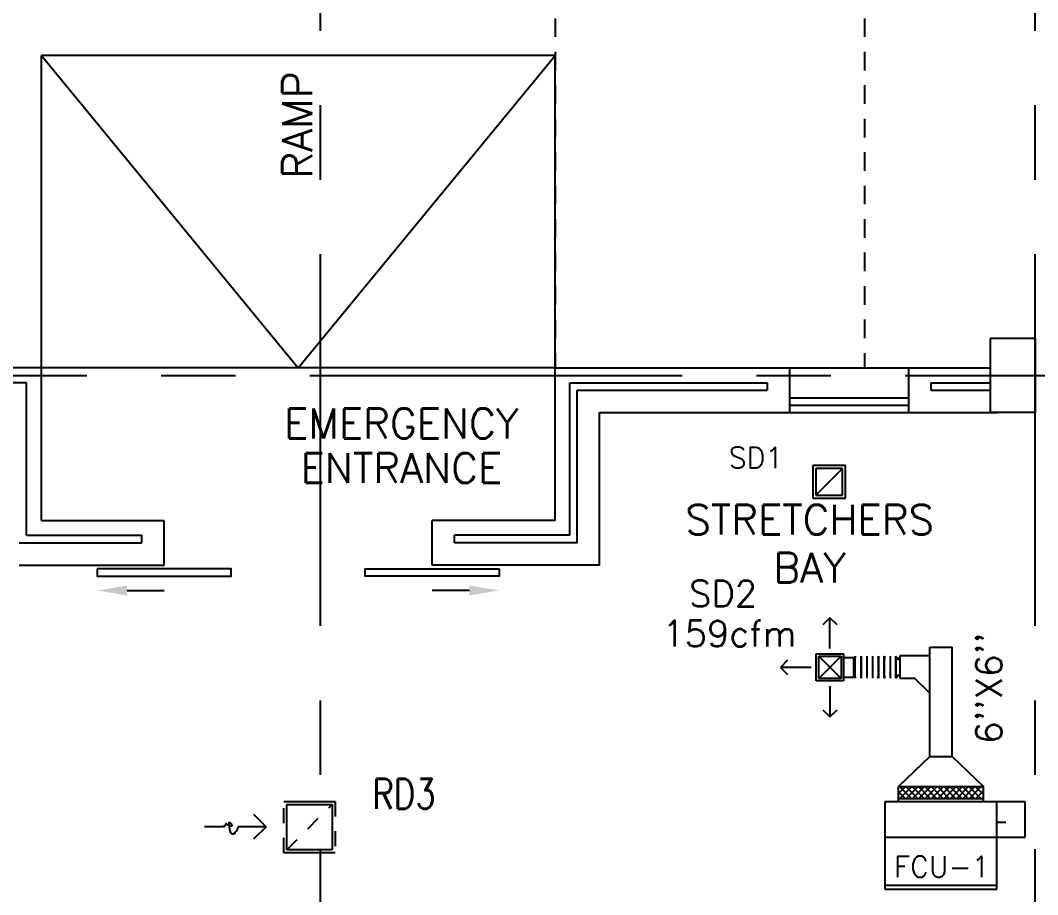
# Model space of a CAD drawing. Extents: x 417866230.2 to 417866327.8, y 43498045.5 to 43498135.4.
# Drawn here: x 417866277 to 417866283.83, y 43498118.43 to 43498124.31 of the extents above; entities that cross this region are included whole.
import ezdxf
from ezdxf.enums import TextEntityAlignment as Align

# ---------------------------------------------------------------- set-up
doc = ezdxf.new("R2010")
doc.units = 0
doc.header["$MEASUREMENT"] = 0
for name, pattern in [('CENTERX2', [4, 2.5, -0.5, 0.5, -0.5]), ('HIDDEN', [0.375, 0.25, -0.125]), ('HIDDEN2', [0.1875, 0.125, -0.0625])]:
    doc.linetypes.add(name, pattern=pattern)
doc.layers.get('0').update_dxf_attribs({"linetype": 'CONTINUOUS'})
for name, color, linetype in [('AXES', 11, 'CENTERX2'), ('COL', 9, 'CONTINUOUS'), ('DOOR', 9, 'CONTINUOUS'), ('DUCT', 6, 'CONTINUOUS'), ('FCU', 6, 'CONTINUOUS'), ('HAT', 12, 'CONTINUOUS'), ('HIDDEN', 9, 'HIDDEN2'), ('INSUL', 9, 'CONTINUOUS'), ('M-AC-FLEX', 3, 'CONTINUOUS'), ('M-EGU.', 2, 'CONTINUOUS'), ('RM-NAME', 9, 'CONTINUOUS'), ('SCD', 2, 'CONTINUOUS'), ('SLOPE', 9, 'CONTINUOUS'), ('WALL', 4, 'CONTINUOUS'), ('WIN', 9, 'CONTINUOUS')]:
    doc.layers.add(name, color=color, linetype=linetype)
doc.styles.add('ROMANS', font='ROMANS.shx', dxfattribs={"width": 0.6})

# ---------------------------------------------------------------- blocks, each defined once
blk = doc.blocks.new('RM1')
at = {"layer": 'RM-NAME', "style": 'ROMANS'}
for tag, p in [('ROOMNAME1', (0, 323.8)), ('ROOMNAME2', (0, 0))]:
    blk.add_attdef(tag, text='', height=200, dxfattribs=at).set_placement(p, align=Align.MIDDLE)
blk = doc.blocks.new('15RCD')
at = {"layer": 'M-EGU.', "linetype": 'HIDDEN'}
for p, q in [((-215.5, -215.5), (-215.5, 215.5)), ((-215.5, 215.5), (215.5, 215.5)), ((-190.5, -190.5), (190.5, 190.5)), ((215.5, 215.5), (215.5, -215.5)), ((215.5, -215.5), (-215.5, -215.5))]:
    blk.add_line(p, q, dxfattribs=at)
at = {"layer": 'M-EGU.'}
for p, q in [((-190.5, -190.5), (-190.5, 190.5)), ((-190.5, 190.5), (190.5, 190.5)), ((190.5, 190.5), (190.5, -190.5)), ((-468.7, 110.1), (-362.7, 4)), ((-717.7, 4), (-880.4, 4)), ((-362.7, 4), (-598.2, 4)), ((-362.7, 4), (-468.7, -102)), ((190.5, -190.5), (-190.5, -190.5))]:
    blk.add_line(p, q, dxfattribs=at)
blk.add_lwpolyline([(-717.7, 4, -0.1324), (-701, 28.2, -0.15664), (-677.9, 37.7, -0.736612), (-658.9, -9.5, 0.774232), (-638, -55.2, 0.203349), (-606.4, -34.6, 0.193808), (-598.2, 4)], format="xyb", dxfattribs=at)
blk = doc.blocks.new('*X118')
at = {"color": 0}
for p, q in [((23911.7, -1650.2), (23966, -1595.9)), ((23911.7, -1597.2), (23912.9, -1595.9)), ((23919, -1695.9), (24019, -1595.9)), ((24022.8, -1695.9), (23922.8, -1595.9)), ((23972, -1695.9), (24072, -1595.9)), ((24075.9, -1695.9), (23975.9, -1595.9)), ((24025.1, -1695.9), (24125.1, -1595.9)), ((24128.9, -1695.9), (24028.9, -1595.9)), ((24078.1, -1695.9), (24178.1, -1595.9)), ((24181.9, -1695.9), (24081.9, -1595.9)), ((24131.1, -1695.9), (24231.1, -1595.9)), ((24235, -1695.9), (24135, -1595.9)), ((24184.2, -1695.9), (24284.2, -1595.9)), ((24288, -1695.9), (24188, -1595.9)), ((24237.2, -1695.9), (24337.2, -1595.9)), ((24341, -1695.9), (24241, -1595.9)), ((24290.2, -1695.9), (24390.2, -1595.9)), ((24394.1, -1695.9), (24294.1, -1595.9)), ((24343.3, -1695.9), (24443.3, -1595.9)), ((24447.1, -1695.9), (24347.1, -1595.9)), ((24396.3, -1695.9), (24496.3, -1595.9)), ((24500.1, -1695.9), (24400.1, -1595.9)), ((24449.3, -1695.9), (24549.3, -1595.9)), ((24553.2, -1695.9), (24453.2, -1595.9)), ((24502.4, -1695.9), (24602.4, -1595.9)), ((24606.2, -1695.9), (24506.2, -1595.9)), ((24623.7, -1660.4), (24559.2, -1595.9)), ((24623.7, -1607.4), (24612.3, -1595.9)), ((23969.8, -1695.9), (23911.7, -1637.8)), ((23916.8, -1695.9), (23911.7, -1690.9)), ((24555.4, -1695.9), (24623.7, -1627.6)), ((24608.4, -1695.9), (24623.7, -1680.7))]:
    blk.add_line(p, q, dxfattribs=at)

msp = doc.modelspace()

# ---------------------------------------------------------------- hatches: boundary and pattern name
at = {"layer": 'HAT'}
h = msp.add_hatch(dxfattribs=at)
h.set_pattern_fill('ANSI31', color=256, scale=300, style=0)
h.set_pattern_definition([(45, (0, 0), (-26.5165042945, 26.5165042945), [])])
h.paths.add_polyline_path([(417866283.8169, 43498122.1721), (417866283.5169, 43498122.1721), (417866283.5169, 43498121.9221), (417866283.8169, 43498121.9221)])
h.paths.add_polyline_path([(417866283.8169, 43498121.9221), (417866283.5169, 43498121.9221), (417866283.5169, 43498121.6721), (417866283.8169, 43498121.6721)])

# ---------------------------------------------------------------- linework, layer by layer
at = {"layer": 'AXES'}
for p, q in [((417866279.0169, 43498056.2378), (417866279.0169, 43498135.0505)), ((417866283.8169, 43498056.2378), (417866283.8169, 43498134.3653)), ((417866230.9454, 43498121.9221), (417866300.0369, 43498121.9221))]:
    msp.add_line(p, q, dxfattribs=at)
at = {"layer": 'COL'}
for p, q in [((417866283.5169, 43498122.1721), (417866283.8169, 43498122.1721)), ((417866283.5169, 43498121.6721), (417866283.5169, 43498122.1721)), ((417866283.8169, 43498122.1721), (417866283.8169, 43498121.6721)), ((417866283.8169, 43498121.6721), (417866283.5169, 43498121.6721))]:
    msp.add_line(p, q, dxfattribs=at)
at = {"layer": 'DOOR'}
for p, q in [((417866277.7169, 43498120.4762), (417866277.9669, 43498120.4762)), ((417866280.0169, 43498120.4762), (417866279.7669, 43498120.4762))]:
    msp.add_line(p, q, dxfattribs=at)
for points in [[(417866277.5169, 43498120.6221), (417866277.5169, 43498120.5721), (417866278.4169, 43498120.5721), (417866278.4169, 43498120.6221), (417866277.5169, 43498120.6221)], [(417866280.2169, 43498120.6221), (417866280.2169, 43498120.5721), (417866279.3169, 43498120.5721), (417866279.3169, 43498120.6221), (417866280.2169, 43498120.6221)]]:
    msp.add_lwpolyline(points, dxfattribs=at)
for points in [[(417866277.7169, 43498120.4429), (417866277.7169, 43498120.5096), (417866277.5169, 43498120.4762)], [(417866280.0169, 43498120.4429), (417866280.0169, 43498120.5096), (417866280.2169, 43498120.4762)]]:
    msp.add_solid(points, dxfattribs=at)
at = {"layer": 'DUCT'}
for p, q in [((417866283.1101, 43498120.0952), (417866283.2601, 43498120.0952)), ((417866283.1101, 43498119.36), (417866283.1101, 43498120.0952)), ((417866283.2601, 43498119.36), (417866283.2601, 43498120.0952)), ((417866283.1081, 43498120.0376), (417866282.9081, 43498120.0376)), ((417866282.9081, 43498120.0376), (417866282.9081, 43498119.8876)), ((417866282.9081, 43498119.8876), (417866283.0081, 43498119.8876)), ((417866283.1081, 43498119.7876), (417866283.0081, 43498119.8876)), ((417866283.1101, 43498119.36), (417866282.9003, 43498119.1586)), ((417866283.1101, 43498119.36), (417866283.2601, 43498119.36)), ((417866283.2601, 43498119.36), (417866283.4699, 43498119.1586))]:
    msp.add_line(p, q, dxfattribs=at)
at = {"layer": 'FCU', "color": 3}
for p, q in [((417866282.9003, 43498119.1586), (417866283.4699, 43498119.1586)), ((417866282.9003, 43498119.0586), (417866282.9003, 43498119.1586)), ((417866283.4699, 43498119.0586), (417866283.4699, 43498119.1586)), ((417866282.9003, 43498119.0786), (417866283.4699, 43498119.0786)), ((417866283.5611, 43498119.0586), (417866283.7515, 43498119.0586)), ((417866283.7515, 43498118.8186), (417866283.7515, 43498119.0586)), ((417866283.5611, 43498118.9186), (417866283.6198, 43498118.9186)), ((417866283.5611, 43498118.8186), (417866283.7515, 43498118.8186)), ((417866282.8091, 43498118.4946), (417866283.5611, 43498118.4946))]:
    msp.add_line(p, q, dxfattribs=at)
at = {"layer": 'FCU', "color": 6}
for p, q in [((417866282.8091, 43498119.0586), (417866283.5611, 43498119.0586)), ((417866282.8091, 43498118.469), (417866282.8091, 43498119.0586)), ((417866283.5611, 43498118.469), (417866283.5611, 43498119.0586)), ((417866282.8091, 43498118.8186), (417866283.5611, 43498118.8186)), ((417866282.8091, 43498118.469), (417866283.5611, 43498118.469))]:
    msp.add_line(p, q, dxfattribs=at)
at = {"layer": 'HIDDEN'}
for p, q in [((417866280.5919, 43498129.0471), (417866280.5919, 43498121.9721)), ((417866282.6719, 43498129.0471), (417866282.6719, 43498121.9721))]:
    msp.add_line(p, q, dxfattribs=at)
at = {"layer": 'INSUL'}
for p, q in [((417866277.0419, 43498121.8721), (417866276.0169, 43498121.8721)), ((417866277.0419, 43498120.8471), (417866277.0419, 43498121.8721)), ((417866280.6919, 43498121.8721), (417866282.0169, 43498121.8721)), ((417866280.6919, 43498120.8471), (417866280.6919, 43498121.8721)), ((417866282.0169, 43498121.8721), (417866282.0169, 43498121.8221)), ((417866283.1169, 43498121.8721), (417866283.1169, 43498121.8221)), ((417866283.1169, 43498121.8721), (417866283.5169, 43498121.8721)), ((417866280.7419, 43498121.8221), (417866282.0169, 43498121.8221)), ((417866280.7419, 43498120.7971), (417866280.7419, 43498121.8221)), ((417866283.1169, 43498121.8221), (417866283.5169, 43498121.8221)), ((417866277.0419, 43498120.8471), (417866277.8169, 43498120.8471)), ((417866277.8169, 43498120.7971), (417866277.8169, 43498120.8471)), ((417866279.9169, 43498120.7971), (417866279.9169, 43498120.8471)), ((417866280.6919, 43498120.8471), (417866279.9169, 43498120.8471)), ((417866276.9919, 43498120.7971), (417866277.8169, 43498120.7971)), ((417866280.7419, 43498120.7971), (417866279.9169, 43498120.7971))]:
    msp.add_line(p, q, dxfattribs=at)
at = {"layer": 'M-AC-FLEX', "color": 11}
for p, q in [((417866282.6095, 43498119.8869), (417866282.6095, 43498120.0335)), ((417866282.6479, 43498120.0339), (417866282.6479, 43498119.8872)), ((417866282.6479, 43498120.0339), (417866282.6479, 43498119.8872)), ((417866282.6479, 43498119.8869), (417866282.6479, 43498120.0335)), ((417866282.6479, 43498119.8869), (417866282.6479, 43498120.0335)), ((417866282.687, 43498120.0339), (417866282.687, 43498119.8872)), ((417866282.687, 43498120.0339), (417866282.687, 43498119.8872)), ((417866282.7261, 43498120.0339), (417866282.7261, 43498119.8872)), ((417866282.7261, 43498120.0339), (417866282.7261, 43498119.8872)), ((417866282.7652, 43498120.0339), (417866282.7652, 43498119.8872)), ((417866282.7652, 43498120.0339), (417866282.7652, 43498119.8872)), ((417866282.7652, 43498119.8869), (417866282.7652, 43498120.0335)), ((417866282.7652, 43498119.8869), (417866282.7652, 43498120.0335)), ((417866282.8036, 43498119.8869), (417866282.8036, 43498120.0335)), ((417866282.8036, 43498119.8869), (417866282.8036, 43498120.0335)), ((417866282.8037, 43498120.0339), (417866282.8037, 43498119.8872)), ((417866282.8037, 43498120.0339), (417866282.8037, 43498119.8872)), ((417866282.8428, 43498120.0339), (417866282.8428, 43498119.8872)), ((417866282.8428, 43498120.0339), (417866282.8428, 43498119.8872)), ((417866282.8819, 43498120.0339), (417866282.8819, 43498119.8872)), ((417866282.8819, 43498120.0339), (417866282.8819, 43498119.8872)), ((417866282.8819, 43498120.0339), (417866282.8819, 43498119.8872)), ((417866282.8819, 43498119.8869), (417866282.8819, 43498120.0335))]:
    msp.add_line(p, q, dxfattribs=at)
at = {"layer": 'M-AC-FLEX'}
for points in [[(417866282.5976, 43498120.0159, 0.29994), (417866282.6095, 43498120.0339)], [(417866282.6095, 43498120.0339, -0.29994), (417866282.5976, 43498120.0159, -0.29994)], [(417866282.6479, 43498120.0332, -0.00451), (417866282.6479, 43498120.0335, 1.018005), (417866282.6095, 43498120.0335)], [(417866282.6095, 43498120.0332, 0.00451), (417866282.6095, 43498120.0335, -1.018005), (417866282.6479, 43498120.0335)], [(417866282.6479, 43498120.0339, 1), (417866282.687, 43498120.0339, -1), (417866282.7261, 43498120.0339)], [(417866282.687, 43498120.0339, -1), (417866282.6479, 43498120.0339)], [(417866282.7261, 43498120.0339, 1), (417866282.687, 43498120.0339)], [(417866282.687, 43498120.0339, -1), (417866282.7261, 43498120.0339)], [(417866282.7652, 43498120.0339, -1), (417866282.7261, 43498120.0339, 1), (417866282.687, 43498120.0339)], [(417866282.7261, 43498120.0339, 1), (417866282.7652, 43498120.0339)], [(417866282.7652, 43498120.0339, -0.412332), (417866282.7458, 43498120.0143, -0.412332)], [(417866282.7652, 43498120.0332, 0.00451), (417866282.7652, 43498120.0335, -1.018005), (417866282.8036, 43498120.0335)], [(417866282.8037, 43498120.0332, -0.00451), (417866282.8036, 43498120.0335, 1.018005), (417866282.7652, 43498120.0335)], [(417866282.8037, 43498120.0339, 1), (417866282.8428, 43498120.0339, -1), (417866282.8819, 43498120.0339)], [(417866282.8428, 43498120.0339, -1), (417866282.8037, 43498120.0339)], [(417866282.8037, 43498120.0339, 0.412332), (417866282.8231, 43498120.0143, 0.412332)], [(417866282.8428, 43498120.0339, -1), (417866282.8819, 43498120.0339)], [(417866282.9081, 43498120.0155, -0.520284), (417866282.8819, 43498120.0339, 1), (417866282.8428, 43498120.0339)], [(417866282.8819, 43498120.0339, 1), (417866282.8428, 43498120.0339)], [(417866282.8819, 43498120.0339, 0.520282), (417866282.9081, 43498120.0155, 0.520282)], [(417866282.9081, 43498120.0155, -0.520284), (417866282.8819, 43498120.0339)], [(417866282.8819, 43498120.0339, 0.520282), (417866282.9081, 43498120.0155, 0.520282)], [(417866282.6095, 43498119.8872, 0.29994), (417866282.5976, 43498119.9052, 0.29994)], [(417866282.6095, 43498119.8872, -0.00451), (417866282.6095, 43498119.8869, 0.008922), (417866282.6095, 43498119.8862)], [(417866282.6479, 43498119.8872, -0.999838), (417866282.6095, 43498119.8865)], [(417866282.6095, 43498119.8872, 0.999838), (417866282.6479, 43498119.8865)], [(417866282.6095, 43498119.8872, 0.999838), (417866282.6479, 43498119.8865)], [(417866282.6479, 43498119.8872, -0.999838), (417866282.6095, 43498119.8865)], [(417866282.6095, 43498119.8865, -0.004461), (417866282.6095, 43498119.8869)], [(417866282.6095, 43498119.8865, -0.004461), (417866282.6095, 43498119.8869)], [(417866282.6095, 43498119.8869, 0.008922), (417866282.6095, 43498119.8862)], [(417866282.6479, 43498119.8872, -1), (417866282.687, 43498119.8872, 1), (417866282.7261, 43498119.8872)], [(417866282.6479, 43498119.8872, 0.00451), (417866282.6479, 43498119.8869, -0.008922), (417866282.6479, 43498119.8862)], [(417866282.6479, 43498119.8865, 0.004461), (417866282.6479, 43498119.8869)], [(417866282.6479, 43498119.8869, -0.008922), (417866282.6479, 43498119.8862)], [(417866282.6479, 43498119.8865, 0.004461), (417866282.6479, 43498119.8869)], [(417866282.7652, 43498119.8872, 1), (417866282.7261, 43498119.8872, -1), (417866282.687, 43498119.8872)], [(417866282.7652, 43498119.8872, 0.412332), (417866282.7458, 43498119.9067, 0.412332)], [(417866282.7652, 43498119.8872, 0.999838), (417866282.8037, 43498119.8865)], [(417866282.8037, 43498119.8872, -0.999838), (417866282.7652, 43498119.8865)], [(417866282.7652, 43498119.8872, -0.00451), (417866282.7652, 43498119.8869, 0.008922), (417866282.7652, 43498119.8862)], [(417866282.8037, 43498119.8872, -0.999838), (417866282.7652, 43498119.8865)], [(417866282.7652, 43498119.8872, 0.999838), (417866282.8037, 43498119.8865)], [(417866282.7652, 43498119.8865, -0.004461), (417866282.7652, 43498119.8869)], [(417866282.7652, 43498119.8869, 0.008922), (417866282.7652, 43498119.8862)], [(417866282.7652, 43498119.8865, -0.004461), (417866282.7652, 43498119.8869)], [(417866282.8037, 43498119.8872, 0.00451), (417866282.8036, 43498119.8869, -0.008922), (417866282.8036, 43498119.8862)], [(417866282.8037, 43498119.8865, 0.004461), (417866282.8036, 43498119.8869)], [(417866282.8037, 43498119.8865, 0.004461), (417866282.8036, 43498119.8869)], [(417866282.8036, 43498119.8869, -0.008922), (417866282.8036, 43498119.8862)], [(417866282.8037, 43498119.8872, -1), (417866282.8428, 43498119.8872, 1), (417866282.8819, 43498119.8872)], [(417866282.8037, 43498119.8872, -0.412332), (417866282.8231, 43498119.9067, -0.412332)], [(417866282.9081, 43498119.9056, 0.520284), (417866282.8819, 43498119.8872, -1), (417866282.8428, 43498119.8872)], [(417866282.8819, 43498119.8872, -0.520282), (417866282.9081, 43498119.9056, -0.520282)], [(417866282.8819, 43498119.8872, 0.00451), (417866282.8819, 43498119.8869, -0.008922), (417866282.8819, 43498119.8862)], [(417866282.8819, 43498119.8865, 0.004461), (417866282.8819, 43498119.8869)]]:
    msp.add_lwpolyline(points, format="xyb", dxfattribs=at)
at = {"layer": 'M-EGU.', "linetype": 'HIDDEN'}
for p, q in [((417866282.5443, 43498121.3171), (417866282.3243, 43498121.3171)), ((417866282.3243, 43498121.3171), (417866282.3243, 43498121.0971)), ((417866282.3443, 43498121.1171), (417866282.5243, 43498121.2971)), ((417866282.5443, 43498121.0971), (417866282.5443, 43498121.3171)), ((417866282.3243, 43498121.0971), (417866282.5443, 43498121.0971)), ((417866282.3643, 43498120.0346), (417866282.5143, 43498120.0346)), ((417866282.5143, 43498120.0346), (417866282.3643, 43498119.8846)), ((417866282.3643, 43498120.0346), (417866282.5143, 43498119.8846)), ((417866282.3643, 43498119.8846), (417866282.3643, 43498120.0346)), ((417866282.5143, 43498120.0346), (417866282.5143, 43498119.8846)), ((417866282.5143, 43498119.8846), (417866282.3643, 43498119.8846))]:
    msp.add_line(p, q, dxfattribs=at)
at = {"layer": 'M-EGU.'}
for p, q in [((417866282.5243, 43498121.2971), (417866282.3443, 43498121.2971)), ((417866282.3443, 43498121.2971), (417866282.3443, 43498121.1171)), ((417866282.5243, 43498121.1171), (417866282.5243, 43498121.2971)), ((417866282.3443, 43498121.1171), (417866282.5243, 43498121.1171)), ((417866282.4393, 43498120.2929), (417866282.3922, 43498120.2458)), ((417866282.4865, 43498120.2458), (417866282.4393, 43498120.2929)), ((417866282.4393, 43498120.0855), (417866282.4393, 43498120.2929)), ((417866282.1531, 43498120.0067), (417866282.106, 43498119.9596)), ((417866282.3476, 43498120.0512), (417866282.531, 43498120.0512)), ((417866282.3476, 43498119.8679), (417866282.3476, 43498120.0512)), ((417866282.531, 43498120.0512), (417866282.531, 43498119.8679)), ((417866282.531, 43498120.0262), (417866282.5976, 43498120.0262)), ((417866282.5976, 43498120.0262), (417866282.5976, 43498119.8929)), ((417866282.106, 43498119.9596), (417866282.1531, 43498119.9124)), ((417866282.3134, 43498119.9596), (417866282.106, 43498119.9596)), ((417866282.531, 43498119.8679), (417866282.3476, 43498119.8679)), ((417866282.531, 43498119.8929), (417866282.5976, 43498119.8929)), ((417866282.4393, 43498119.8337), (417866282.4393, 43498119.6263)), ((417866282.3922, 43498119.6734), (417866282.4393, 43498119.6263)), ((417866282.4393, 43498119.6263), (417866282.4865, 43498119.6734))]:
    msp.add_line(p, q, dxfattribs=at)
at = {"layer": 'SLOPE'}
for p, q in [((417866277.1419, 43498121.9721), (417866277.1419, 43498124.0721)), ((417866280.5919, 43498124.0721), (417866277.1419, 43498124.0721)), ((417866277.1419, 43498124.0721), (417866278.8669, 43498121.9721)), ((417866278.8669, 43498121.9721), (417866280.5919, 43498124.0721)), ((417866280.5919, 43498121.9721), (417866280.5919, 43498124.0721)), ((417866280.5919, 43498121.9721), (417866277.1419, 43498121.9721))]:
    msp.add_line(p, q, dxfattribs=at)
at = {"layer": 'WALL'}
for p, q in [((417866277.1419, 43498121.9721), (417866275.8669, 43498121.9721)), ((417866277.1419, 43498120.9471), (417866277.1419, 43498121.9721)), ((417866280.5919, 43498121.9721), (417866282.1669, 43498121.9721)), ((417866280.5919, 43498120.9471), (417866280.5919, 43498121.9721)), ((417866282.1669, 43498121.9721), (417866282.1669, 43498121.6721)), ((417866282.9669, 43498121.9721), (417866282.9669, 43498121.6721)), ((417866282.9669, 43498121.9721), (417866283.5169, 43498121.9721)), ((417866280.8919, 43498121.6721), (417866282.1669, 43498121.6721)), ((417866280.8919, 43498120.6471), (417866280.8919, 43498121.6721)), ((417866282.9669, 43498121.6721), (417866283.5669, 43498121.6721)), ((417866277.1419, 43498120.9471), (417866277.9669, 43498120.9471)), ((417866277.9669, 43498120.6471), (417866277.9669, 43498120.9471)), ((417866279.7669, 43498120.6471), (417866279.7669, 43498120.9471)), ((417866280.5919, 43498120.9471), (417866279.7669, 43498120.9471)), ((417866276.9919, 43498120.6471), (417866277.9669, 43498120.6471)), ((417866280.8919, 43498120.6471), (417866279.7669, 43498120.6471))]:
    msp.add_line(p, q, dxfattribs=at)
at = {"layer": 'WIN'}
for p, q in [((417866282.1669, 43498121.9721), (417866282.9669, 43498121.9721)), ((417866282.1669, 43498121.7721), (417866282.9669, 43498121.7721)), ((417866282.1669, 43498121.7221), (417866282.9669, 43498121.7221)), ((417866282.1669, 43498121.6721), (417866282.9669, 43498121.6721))]:
    msp.add_line(p, q, dxfattribs=at)

# ---------------------------------------------------------------- block references
at = {"layer": 'FCU', "color": 11, "extrusion": (0, 0, -1), "xscale": 0.000800000011920929, "yscale": 0.0007999999970197678, "zscale": -0.0008, "rotation": 180}
msp.add_blockref('*X118', (-417866263.771, 43498117.8018), dxfattribs=at)
at = {"layer": 'HAT'}
ref = msp.add_blockref('RM1', (417866282.3031, 43498120.6288), dxfattribs=dict(at, xscale=0.001000000047497451, yscale=0.0009999999892897904, zscale=0.001))
ref.add_attrib('ROOMNAME2', 'BAY', dxfattribs={"layer": 'RM-NAME', "height": 0.2, "style": 'ROMANS'}).set_placement((417866282.3031, 43498120.6288), align=Align.MIDDLE)
ref.add_attrib('ROOMNAME1', 'STRETCHERS', dxfattribs={"layer": 'RM-NAME', "height": 0.2, "style": 'ROMANS'}).set_placement((417866282.3031, 43498120.9526), align=Align.MIDDLE)
at = {"layer": 'M-EGU.', "xscale": 0.000800000011920929, "yscale": 0.0007999999970197678, "zscale": 0.0008}
msp.add_blockref('15RCD', (417866278.9418, 43498118.8851), dxfattribs=at)

# ---------------------------------------------------------------- texts
at = {"layer": 'RM-NAME', "style": 'ROMANS'}
msp.add_text('RAMP', height=0.2, rotation=90, dxfattribs=at).set_placement((417866278.8596, 43498123.605), align=Align.MIDDLE)
for s, p in [('EMERGENCY', (417866279.5601, 43498121.599)), ('ENTRANCE', (417866279.5601, 43498121.299))]:
    msp.add_text(s, height=0.2, dxfattribs=at).set_placement(p, align=Align.MIDDLE)
at = {"layer": 'SCD', "style": 'ROMANS'}
for s, height, p in [('SD1', 0.14, (417866281.7586, 43498121.2989)), ('SD2', 0.175, (417866281.4922, 43498120.3678)), ('159cfm', 0.175, (417866281.313, 43498120.0988)), ('FCU-1', 0.14, (417866282.8696, 43498118.5502))]:
    msp.add_text(s, height=height, dxfattribs=at).set_placement(p)
msp.add_text("6''X6''", height=0.175, rotation=90, dxfattribs=at).set_placement((417866283.5945, 43498119.445))
at = {"layer": 'SCD', "style": 'ROMANS', "width": 0.8}
msp.add_text('RD3', height=0.2, dxfattribs=at).set_placement((417866279.3651, 43498119.0094))

doc.saveas('drawing.dxf')
